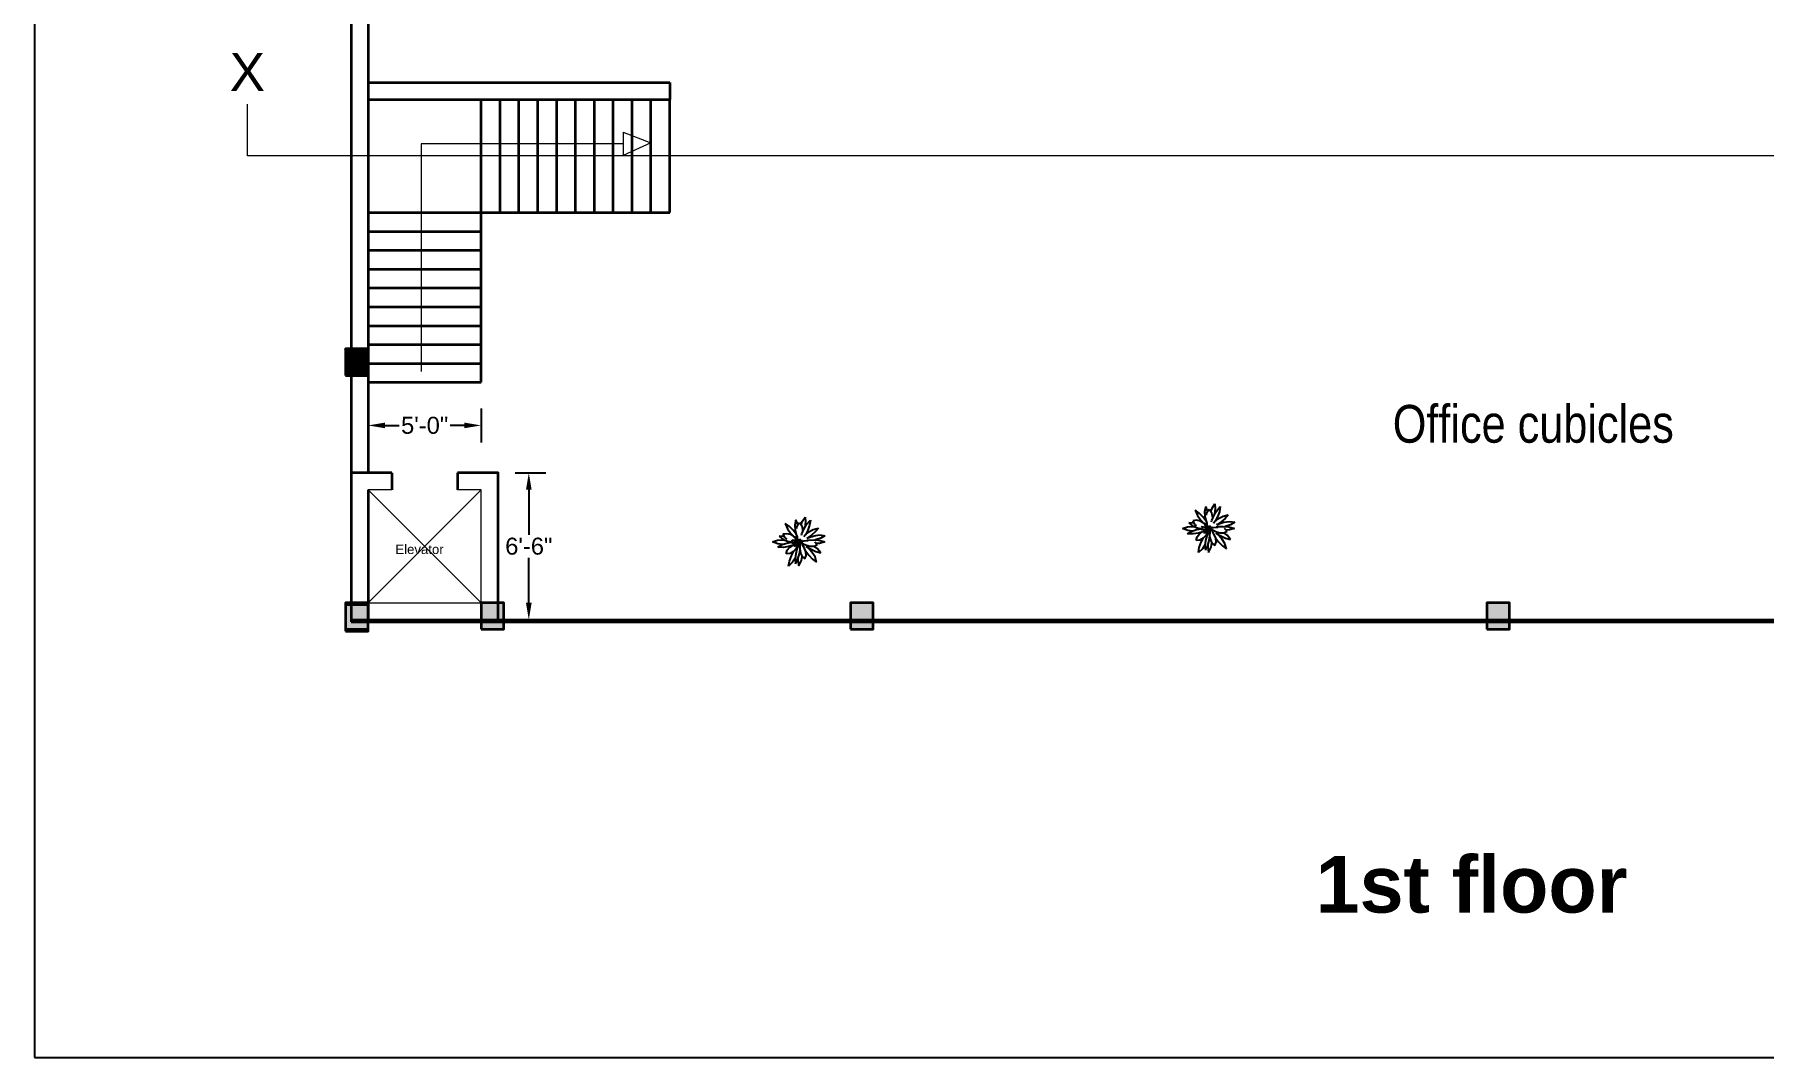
# Model space of a CAD drawing. Header units: millimetres. Extents: x 6923 to 14208, y 3430 to 4414.
# Drawn here: x 8800 to 9717, y 3430 to 3973 of the extents above; entities that cross this region are included whole.
import ezdxf

# ---------------------------------------------------------------- set-up
doc = ezdxf.new("R2010")
doc.units = ezdxf.units.MM
doc.layers.get('Defpoints').update_dxf_attribs({"color": 250})
for name, color, linetype, lineweight in [('dimension', 6, 'Continuous', 15), ('elavation', 126, 'Continuous', 15), ('hatch', 214, 'Continuous', 15), ('staircase', 30, 'Continuous', 15), ('text', 11, 'Continuous', 25), ('wall', 160, 'Continuous', 35)]:
    doc.layers.add(name, color=color, linetype=linetype, lineweight=lineweight)
doc.layers.add('zelen', color=69, linetype='Continuous')
doc.styles.add('ARRIAL NARROW', font='ARIALN.TTF')
doc.styles.add('Dims', font='arial.ttf')
doc.styles.get("Standard").update_dxf_attribs({"font": 'arial.ttf'})
doc.dimstyles.new('1 to 8', dxfattribs={"dimscale": 96, "dimtxt": 0.09375, "dimasz": 0.09375, "dimexe": 0.09375, "dimexo": 0.09375, "dimgap": 0.015625, "dimtad": 0, "dimtih": 1, "dimtoh": 1, "dimdec": 0, "dimrnd": 0.09375, "dimzin": 3, "dimdsep": 46, "dimlunit": 4, "dimtxsty": 'Standard', "dimcen": 0.09375, "dimadec": 0, "dimazin": 0, "dimtfac": 1, "dimtdec": 0, "dimtofl": 0, "dimtmove": 0, "dimatfit": 3, "dimfxl": 0.09375, "dimfxlon": 1, "dimtolj": 1, "dimtzin": 0, "dimarcsym": 0})

# ---------------------------------------------------------------- blocks, each defined once
blk = doc.blocks.new('*D57')
at = {"layer": 'Defpoints', "color": 0, "transparency": 16777216}
for p in [(8976.98, 3788.15), (9036.98, 3788.15), (9036.98, 3765.25)]:
    blk.add_point(p, dxfattribs=at)
at = {"layer": 'dimension', "color": 0, "lineweight": -2, "transparency": 16777216}
for p, q in [((8976.98, 3774.25), (8976.98, 3756.25)), ((9036.98, 3774.25), (9036.98, 3756.25)), ((8985.98, 3765.25), (8993.52, 3765.25)), ((9027.98, 3765.25), (9020.44, 3765.25))]:
    blk.add_line(p, q, dxfattribs=at)
at = {"layer": 'dimension', "color": 0, "transparency": 16777216}
for points in [[(8985.98, 3766.75), (8985.98, 3763.75), (8976.98, 3765.25)], [(9027.98, 3766.75), (9027.98, 3763.75), (9036.98, 3765.25)]]:
    blk.add_solid(points, dxfattribs=at)
at = {"layer": 'dimension', "color": 0, "transparency": 16777216, "insert": (9006.98, 3765.25), "char_height": 9, "attachment_point": 5}
blk.add_mtext('\\A1;5\'-0"', dxfattribs=at)
blk = doc.blocks.new('z_45')
for p, q in [((-9.471196, 11.583638), (-8.014357, 8.363295)), ((-6.825197, 9.823632), (-9.471196, 11.583638)), ((-2.845997, 13.88936), (-3.570604, 10.668659)), ((-1.655763, 11.123252), (-2.845997, 13.88936)), ((-2.087796, 10.154057), (-0.650883, 12.201309)), ((-1.588672, 10.865235), (-1.655763, 11.123252)), ((-0.650883, 12.201309), (0.760937, 10.202289)), ((0.441211, 10.654926), (1.116109, 12.784863)), ((1.116109, 12.784863), (2.886718, 15.481067)), ((2.124023, 8.055043), (3.844529, 11.023402)), ((3.112793, 12.559485), (2.685738, 9.256053)), ((2.886718, 15.481067), (3.112793, 12.559485)), ((3.844529, 11.023402), (6.185353, 13.788033)), ((6.185353, 13.788033), (5.718845, 10.564661)), ((-17.348439, 0.262022), (-14.246488, 1.155138)), ((-14.047462, -1.054287), (-17.348439, 0.262022)), ((-14.246488, 1.155138), (-10.58799, 1.426625)), ((-13.329983, 3.664804), (-10.796976, 1.677108)), ((-10.395801, 3.557134), (-13.329983, 3.664804)), ((-8.571875, 5.299163), (-10.923731, 4.889011)), ((-10.923731, 4.889011), (-9.723246, 2.764893)), ((-10.796976, 1.677108), (-7.958597, 0.544524)), ((-10.58799, 1.426625), (-10.121489, 1.407576)), ((-10.143751, 3.508997), (-10.395801, 3.557134)), ((-9.723246, 2.764893), (-8.523244, 1.970458)), ((-6.165922, 4.682708), (-8.571875, 5.299163)), ((-8.423632, -0.520706), (-5.451953, 0.046134)), ((-8.014357, 8.363295), (-6.118167, 5.604553)), ((-7.958597, 0.544524), (-5.231249, 0.066352)), ((-4.564357, 7.499552), (-6.825197, 9.823632)), ((-4.421586, 3.730321), (-6.165922, 4.682708)), ((-6.118167, 5.604553), (-4.087406, 3.361177)), ((-5.451953, 0.046134), (-4.759377, 0.10953)), ((-4.898632, 0.705075), (-5.429691, 1.477385)), ((-5.429691, 1.477385), (-4.293358, 1.311088)), ((-5.429691, -0.687051), (-4.769921, 0.085259)), ((-4.635745, 0.395179), (-4.898632, 0.705075)), ((-4.769921, 0.085259), (-4.635745, 0.395179)), ((-2.732033, 4.996347), (-4.564357, 7.499552)), ((-4.293358, 1.311088), (-3.019536, 0.943708)), ((-4.087406, 3.361177), (-3.407812, 2.749658)), ((-3.663379, 3.641844), (-3.332913, 2.487993)), ((-3.033108, 3.074575), (-3.663379, 3.641844)), ((-3.632522, 1.770306), (-2.493846, 1.337838)), ((-3.570604, 10.668659), (-3.370214, 7.540822)), ((-3.370214, 7.540822), (-2.609962, 4.790235)), ((-3.332913, 2.487993), (-2.604687, 1.451993)), ((-2.780175, 2.809238), (-3.033108, 3.074575)), ((-3.019536, 0.943708), (-1.976955, 0.57261)), ((-1.976955, 0.217772), (-3.019536, -0.153327)), ((-2.527249, 2.960253), (-2.780175, 2.809238)), ((-1.916993, 3.620315), (-2.732033, 4.996347)), ((-2.604687, 1.451993), (-1.873535, 0.699282)), ((-2.604687, -0.661659), (-1.873535, 0.091076)), ((-1.897073, 3.641844), (-2.527249, 2.960253)), ((-2.313089, 8.569336), (-2.087796, 10.154057)), ((-1.976955, 0.57261), (-1.628906, 0.433159)), ((-1.628906, 0.357175), (-1.976955, 0.217772)), ((-1.838088, 2.487993), (-1.897073, 3.641844)), ((-1.881445, 0.339508), (-1.606447, 0.383544)), ((-1.873535, 0.699282), (-1.562113, 0.420308)), ((-1.873535, 0.091076), (-1.774222, 0.182414)), ((-1.709473, 1.451993), (-1.838088, 2.487993)), ((-1.774222, 0.182414), (-1.583988, 0.343227)), ((-1.728809, 0.212503), (-1.572365, 0.349855)), ((-1.727444, 0.221968), (-1.604688, 0.331926)), ((-1.583988, 0.699282), (-1.709473, 1.451993)), ((-1.583988, 0.091076), (-1.709473, -0.661659)), ((-1.683301, 0.60215), (-1.553714, 0.433731)), ((-1.683301, 0.18189), (-1.563573, 0.353074)), ((-1.679397, 1.271486), (-1.272851, 0.962949)), ((-1.676369, 0.47915), (-1.631546, 0.482464)), ((-1.676369, 0.452209), (-1.676369, 0.47915)), ((-1.676369, 0.47915), (-1.565433, 0.409579)), ((-1.676369, 0.267673), (-1.676369, 0.338197)), ((-1.626176, 0.952387), (-1.35352, 0.829601)), ((-1.583988, 0.699282), (-1.542676, 0.458455)), ((-1.543754, 0.454164), (-1.583988, 0.699282)), ((-1.545703, 0.324464), (-1.583988, 0.091076)), ((-1.494336, 0.556159), (-1.572365, 0.395179)), ((-1.572365, 0.395179), (-1.511622, 0.234222)), ((-1.567286, 0.192738), (-1.48496, 0.186634)), ((-1.553714, 0.277925), (-1.532912, 0.290728)), ((-1.546973, 0.488734), (-1.526272, 0.490236)), ((-1.511622, 0.234222), (-1.294726, -0.153327)), ((-1.294726, 0.943708), (-1.494336, 0.556159)), ((-0.877637, 1.311088), (-1.294726, 0.943708)), ((-0.130665, 1.477385), (-0.877637, 1.311088)), ((-0.698143, 0.395179), (-0.538969, 0.705075)), ((-0.57354, 0.085259), (-0.698143, 0.395179)), ((-0.61475, 0.557566), (0.414157, 0.633597)), ((-0.587601, 0.120354), (0.414157, 0.046349)), ((-0.130665, -0.687051), (-0.57354, 0.085259)), ((-0.552541, 0.679731), (-0.473535, 0.568008)), ((-0.552541, 0.048637), (-0.451565, 0.110316)), ((-0.538969, 0.705075), (-0.130665, 1.477385)), ((-0.343555, 0.101996), (-0.4583, -0.115633)), ((-0.402153, 2.182174), (-0.364649, 1.42529)), ((-0.351566, 0.05846), (-0.343555, 0.072765)), ((-0.343555, 1.074767), (-0.304008, 0.713921)), ((0.414157, 0.633597), (-0.343555, 0.718355)), ((-0.343555, 0.718355), (-0.343555, 0.577641)), ((-0.343555, -0.038433), (-0.343555, 0.101996)), ((0.414157, 0.046349), (-0.343555, -0.038433)), ((-0.342482, 1.076675), (-0.295609, 0.712991)), ((-0.039065, 0.684285), (0.143945, 1.07379)), ((0.143945, 1.07379), (-0.026757, 0.682902)), ((-0.020218, 0.682187), (0.042868, 0.793743)), ((0.263965, -0.291395), (0, 0)), ((0.005859, 0.000691), (0.263965, -0.291395)), ((0.112987, 0.01266), (0.343358, -0.138187)), ((0.343358, -0.138187), (0.122851, 0.013781)), ((0.143945, 1.07379), (0.261426, 1.376176)), ((0.343358, 0.641418), (0.523341, 0.751948)), ((0.523341, 0.751948), (0.350583, 0.640726)), ((0.882226, 0.339985), (0.414157, 0.633597)), ((0.414157, 0.046349), (0.882226, 0.339985)), ((0.523341, 0.751948), (1.350194, 1.19648)), ((0.618356, 0.505519), (2.111423, 0.813913)), ((0.713086, 4.427791), (0.939745, 5.188775)), ((0.760937, 10.202289), (1.247263, 7.701373)), ((0.939745, 5.188775), (2.124023, 8.055043)), ((1.247263, 7.701373), (1.236522, 7.510304)), ((3.048825, 4.653072), (2.101171, 3.24595)), ((2.111423, 0.813913), (4.325879, 1.034188)), ((2.685738, 9.256053), (2.585155, 8.850694)), ((2.912497, 4.450679), (5.118847, 6.358695)), ((4.56084, 7.449961), (3.048825, 4.653072)), ((4.27959, 2.622747), (3.878319, 2.391028)), ((3.888863, 1.192188), (4.834962, 1.339221)), ((4.0667, 2.499819), (5.226266, 3.010106)), ((6.763673, 4.31025), (4.27959, 2.622747)), ((4.325879, 1.034188), (4.866993, 0.999713)), ((5.718845, 10.564661), (4.56084, 7.449961)), ((4.834962, 1.339221), (8.005172, 1.502991)), ((5.118847, 6.358695), (7.924801, 7.917333)), ((5.226266, 3.010106), (8.498532, 4.040098)), ((9.188086, 6.343603), (6.763673, 4.31025)), ((7.924801, 7.917333), (11.223727, 8.66015)), ((8.005172, 1.502991), (11.50527, 1.21479)), ((8.498532, 4.040098), (11.938083, 4.511809)), ((8.87754, 0.106263), (8.870017, 0.108933)), ((10.431641, -1.544666), (8.87754, 0.106263)), ((9.364843, 1.5064), (8.960253, 1.424313)), ((11.223727, 8.66015), (9.188086, 6.343603)), ((12.607419, 2.562547), (9.364843, 1.5064)), ((11.50527, 1.21479), (15.089351, 0.26207)), ((15.089351, 0.26207), (11.904103, -0.724029)), ((11.938083, 4.511809), (15.209764, 4.056096)), ((15.209764, 4.056096), (12.607419, 2.562547)), ((-14.07373, -3.13642), (-11.416704, -1.54047)), ((-10.627055, -3.20127), (-14.07373, -3.13642)), ((-10.945606, -1.379967), (-14.047462, -1.054287)), ((-11.416704, -1.54047), (-8.423632, -0.520706)), ((-7.403421, -2.685213), (-10.627055, -3.20127)), ((-8.790821, -7.222462), (-8.167577, -4.977584)), ((-6.415725, -7.052922), (-8.790821, -7.222462)), ((-8.167577, -4.977584), (-6.6167, -3.11451)), ((-4.577738, -1.834464), (-7.403421, -2.685213)), ((-6.894338, -11.727738), (-5.600298, -8.385539)), ((-6.6167, -3.11451), (-5.047756, -1.975965)), ((-4.346585, -5.804968), (-6.415725, -7.052922)), ((-5.600298, -8.385539), (-4.10918, -5.549121)), ((-4.293358, -0.520706), (-5.429691, -0.687051)), ((-3.271973, -9.86352), (-4.865432, -12.475824)), ((-2.953124, -1.157331), (-4.577738, -1.834464)), ((-2.638769, -3.964114), (-4.346585, -5.804968)), ((-3.019536, -0.153327), (-4.293358, -0.520706)), ((-3.663379, -2.851462), (-3.332913, -1.697659)), ((-3.033108, -2.206969), (-3.663379, -2.851462)), ((-3.332913, -1.697659), (-2.604687, -0.661659)), ((-2.974415, -7.289314), (-3.329104, -10.357284)), ((-3.329104, -10.357284), (-3.035742, -13.370013)), ((-3.035742, -13.370013), (-1.53594, -10.355759)), ((-2.780175, -1.994538), (-3.033108, -2.206969)), ((-2.229786, -4.429722), (-2.974415, -7.289314)), ((-2.527249, -2.210593), (-2.780175, -1.994538)), ((-1.899707, -2.848768), (-2.638769, -3.964114)), ((-1.897073, -2.851462), (-2.527249, -2.210593)), ((-1.35352, -2.042174), (-2.229786, -4.429722)), ((-1.838088, -1.697659), (-1.897073, -2.851462)), ((-1.897073, -2.844191), (-1.347756, -2.01571)), ((-1.709473, -0.661659), (-1.838088, -1.697659)), ((-1.693851, -0.568056), (-1.146388, -0.28398)), ((-1.55713, -10.398388), (-1.542676, -11.455464)), ((-1.53594, -10.355759), (-0.641215, -7.295108)), ((-0.682133, -0.564265), (-1.35352, -2.042174)), ((-1.347756, -2.01571), (-1.297754, -1.919913)), ((-1.294726, -0.153327), (-0.877637, -0.520706)), ((-0.877637, -0.520706), (-0.130665, -0.687051)), ((-0.641215, -7.295108), (-0.207716, -4.4456)), ((-0.278127, -4.908538), (0.070995, -6.779051)), ((-0.207716, -4.4456), (-0.091702, -2.064657)), ((-0.190139, -0.021291), (-0.149512, -0.409627)), ((-0.149512, -0.409627), (-0.140429, -0.670075)), ((-0.091702, -2.064657), (-0.140429, -0.685)), ((0.070995, -6.779051), (1.064259, -8.927584)), ((1.305467, -1.671815), (0.263965, -0.291395)), ((0.343358, -0.138187), (1.780665, -0.936222)), ((0.57441, -11.471963), (1.038867, -8.872604)), ((0.694239, -0.332999), (1.227832, -0.725722)), ((1.064259, -8.927584), (2.781737, -10.418105)), ((2.482617, -3.62699), (1.305467, -1.671815)), ((1.780665, -0.936222), (3.791404, -1.803994)), ((3.390723, -5.904579), (2.482617, -3.62699)), ((2.781737, -10.418105), (3.625292, -8.252382)), ((3.260642, -5.578327), (5.139941, -8.084035)), ((3.625292, -8.252382), (3.390723, -5.904579)), ((3.484273, -2.572203), (3.932518, -2.881288)), ((4.709864, -3.591299), (3.717869, -2.733254)), ((3.791404, -1.803994), (6.092381, -2.413368)), ((3.932518, -2.881288), (6.586033, -4.438806)), ((7.103026, -6.169581), (4.709864, -3.591299)), ((5.139941, -8.084035), (7.544237, -10.623288)), ((6.092381, -2.413368), (8.400196, -2.436328)), ((6.586033, -4.438806), (9.533495, -5.789065)), ((9.053218, -9.147692), (7.103026, -6.169581)), ((7.544237, -10.623288), (10.071385, -12.377596)), ((10.435152, -3.927588), (8.347654, -2.43578)), ((8.400196, -2.436328), (10.431641, -1.544666)), ((10.071385, -12.377596), (9.053218, -9.147692)), ((9.533495, -5.789065), (12.572265, -6.654835)), ((11.904103, -0.724029), (9.830469, -0.90611)), ((12.572265, -6.654835), (10.435152, -3.927588)), ((-7.407814, -14.838576), (-6.894338, -11.727738)), ((-4.865432, -12.475824), (-7.407814, -14.838576)), ((-1.542676, -11.455464), (-1.008987, -14.652538)), ((-1.008987, -14.652538), (0.57441, -11.471963))]:
    blk.add_line(p, q)
blk = doc.blocks.new('*D63')
at = {"layer": 'Defpoints', "color": 0, "transparency": 16777216}
for p in [(9045.98, 3740.15), (9062.2, 3740.15), (9045.98, 3662.15)]:
    blk.add_point(p, dxfattribs=at)
at = {"layer": 'dimension', "color": 0, "lineweight": -2, "transparency": 16777216}
for p, q in [((9054.98, 3740.15), (9071.2, 3740.15)), ((9062.2, 3731.15), (9062.2, 3707.24)), ((9062.2, 3671.15), (9062.2, 3695.05)), ((9054.98, 3662.15), (9071.2, 3662.15))]:
    blk.add_line(p, q, dxfattribs=at)
at = {"layer": 'dimension', "color": 0, "transparency": 16777216}
for points in [[(9060.7, 3731.15), (9063.7, 3731.15), (9062.2, 3740.15)], [(9060.7, 3671.15), (9063.7, 3671.15), (9062.2, 3662.15)]]:
    blk.add_solid(points, dxfattribs=at)
at = {"layer": 'dimension', "color": 0, "transparency": 16777216, "insert": (9062.2, 3701.15), "char_height": 9, "attachment_point": 5}
blk.add_mtext('\\A1;6\'-6"', dxfattribs=at)

msp = doc.modelspace()

# ---------------------------------------------------------------- hatches: boundary and pattern name
at = {"layer": 'hatch'}
h = msp.add_hatch(color=5, dxfattribs=at)
h.dxf.hatch_style = 1
h.paths.add_polyline_path([(8964.98, 3671.15), (8964.98, 3657.15), (8976.98, 3657.15), (8976.98, 3671.15)])
h = msp.add_hatch(color=5, dxfattribs=at)
h.dxf.hatch_style = 1
h.paths.add_polyline_path([(8964.98, 3670.15), (8964.98, 3656.15), (8976.98, 3656.15), (8976.98, 3670.15)])
h = msp.add_hatch(color=5, dxfattribs=at)
h.dxf.hatch_style = 1
h.paths.add_polyline_path([(8964.98, 3670.15), (8964.98, 3656.15), (8976.98, 3656.15), (8976.98, 3670.15)])
h = msp.add_hatch(color=5, dxfattribs=at)
h.dxf.hatch_style = 1
h.paths.add_polyline_path([(9036.98, 3671.15), (9036.98, 3657.15), (9048.98, 3657.15), (9048.98, 3671.15)])
h = msp.add_hatch(color=5, dxfattribs=at)
h.dxf.hatch_style = 1
h.paths.add_polyline_path([(9036.98, 3671.15), (9036.98, 3657.15), (9048.98, 3657.15), (9048.98, 3671.15)])
h = msp.add_hatch(color=5, dxfattribs=at)
h.dxf.hatch_style = 1
h.paths.add_polyline_path([(9036.98, 3671.15), (9036.98, 3657.15), (9048.98, 3657.15), (9048.98, 3671.15)])
h = msp.add_hatch(color=5, dxfattribs=at)
h.dxf.hatch_style = 1
h.paths.add_polyline_path([(9232.78, 3671.15), (9232.78, 3657.15), (9244.78, 3657.15), (9244.78, 3671.15)])
h = msp.add_hatch(color=5, dxfattribs=at)
h.dxf.hatch_style = 1
h.paths.add_polyline_path([(9570.16, 3671.14), (9570.16, 3657.14), (9582.16, 3657.14), (9582.16, 3671.14)])
at = {"layer": 'wall'}
h = msp.add_hatch(dxfattribs=at)
h.set_pattern_fill('ANSI31', color=5)
h.set_pattern_definition([(45, (-9929.85973, 3612.04458), (-0.08838834765, 0.08838834765), [])])
h.paths.add_polyline_path([(8976.98, 3805.8), (8967.98, 3805.8), (8967.98, 3791.8), (8976.98, 3791.8)])
h.paths.add_polyline_path([(8967.98, 3805.8), (8964.98, 3805.8), (8964.98, 3791.8), (8967.98, 3791.8)])
h.paths.add_polyline_path([(8976.91, 4152.18), (8967.98, 4152.18), (8967.98, 4138.18), (8976.91, 4138.18)])
h.paths.add_polyline_path([(8976.98, 4003.38), (8967.98, 4003.38), (8967.98, 3989.38), (8976.98, 3989.38)])
h.paths.add_polyline_path([(8967.98, 4003.38), (8964.98, 4003.38), (8964.98, 3989.38), (8967.98, 3989.38)])

# ---------------------------------------------------------------- linework, layer by layer
at = {"layer": 'Defpoints', "color": 0}
for p, q in [((8800.17, 4414.27), (8800.17, 3430.02)), ((8800.17, 3430.02), (10365.4, 3430.02))]:
    msp.add_line(p, q, dxfattribs=at)
at = {"layer": 'dimension', "color": 11, "true_color": 0xf27172}
for p, q in [((8913.05, 3908.15), (8913.05, 3935.66)), ((10183.05, 3908.15), (8913.05, 3908.15))]:
    msp.add_line(p, q, dxfattribs=at)
at = {"layer": 'elavation'}
for p, q in [((8976.98, 3731.15), (9036.98, 3671.15)), ((9036.98, 3731.15), (8976.98, 3671.15))]:
    msp.add_line(p, q, dxfattribs=at)
for points in [[(8967.98, 3740.15), (8967.98, 3662.15), (9045.98, 3662.15)], [(8976.98, 3731.15), (8976.98, 3671.15), (9036.98, 3671.15)], [(8989.51, 3731.15), (8976.98, 3731.15), (8976.98, 3671.15), (9036.98, 3671.15), (9036.98, 3731.15), (9024.46, 3731.15)]]:
    msp.add_lwpolyline(points, dxfattribs=at)
at = {"layer": 'staircase'}
for p, q in [((9036.98, 3938.15), (8976.98, 3938.15)), ((9036.98, 3938.15), (9136.98, 3938.15)), ((9112.27, 3914.56), (9005.1, 3914.56)), ((9005.1, 3914.56), (9005.1, 3793.76)), ((9112.27, 3920.75), (9126.98, 3915.18)), ((9126.98, 3915.18), (9112.27, 3908.37))]:
    msp.add_line(p, q, dxfattribs=at)
msp.add_lwpolyline([(9112.27, 3920.75), (9112.27, 3908.37)], dxfattribs=at)
at = {"layer": 'wall'}
for p, q in [((8976.98, 3947.15), (9136.98, 3947.15)), ((9136.98, 3947.15), (9136.98, 3938.15)), ((8976.98, 3938.15), (9136.98, 3938.15)), ((9036.98, 3878.15), (9036.98, 3938.15)), ((9046.98, 3878.15), (9046.98, 3938.15)), ((9056.98, 3878.15), (9056.98, 3938.15)), ((9066.98, 3878.15), (9066.98, 3938.15)), ((9076.98, 3878.15), (9076.98, 3938.15)), ((9076.98, 3878.15), (9076.98, 3938.15)), ((9086.98, 3878.15), (9086.98, 3938.15)), ((9096.98, 3878.15), (9096.98, 3938.15)), ((9106.98, 3878.15), (9106.98, 3938.15)), ((9116.98, 3878.15), (9116.98, 3938.15)), ((9126.98, 3878.15), (9126.98, 3938.15)), ((9136.98, 3878.15), (9136.98, 3938.15)), ((8976.98, 3878.15), (9036.98, 3878.15)), ((9036.98, 3788.15), (9036.98, 3878.15)), ((9036.98, 3878.15), (9136.98, 3878.15)), ((8976.98, 3868.15), (9036.98, 3868.15)), ((8976.98, 3858.15), (9036.98, 3858.15)), ((8976.98, 3848.15), (9036.98, 3848.15)), ((8976.98, 3838.15), (9036.98, 3838.15)), ((8976.98, 3828.15), (9036.98, 3828.15)), ((8976.98, 3818.15), (9036.98, 3818.15)), ((8976.98, 3808.15), (9036.98, 3808.15)), ((8976.98, 3798.15), (9036.98, 3798.15)), ((8976.98, 3788.15), (9036.98, 3788.15)), ((8989.51, 3740.15), (8989.51, 3731.15)), ((9024.46, 3740.15), (9024.46, 3731.15)), ((8967.98, 3670.15), (8967.98, 3661.15)), ((8976.98, 3670.15), (8976.98, 3662.15)), ((8967.98, 3662.15), (10149.08, 3662.15)), ((8967.98, 3661.15), (10149.08, 3661.15))]:
    msp.add_line(p, q, dxfattribs=at)
for points in [[(9029.49, 4291.07), (8967.98, 4291.07), (8967.98, 3670.15)], [(9029.49, 4282.07), (8976.98, 4282.07), (8976.98, 3740.15)], [(8989.51, 3740.15), (8967.98, 3740.15), (8967.98, 3662.15), (9045.98, 3662.15), (9045.98, 3740.15), (9024.46, 3740.15)], [(8976.98, 3731.15), (8976.98, 3670.15)]]:
    msp.add_lwpolyline(points, dxfattribs=at)
at = {"layer": 'wall', "color": 5}
msp.add_lwpolyline([(8964.98, 3791.8), (8976.98, 3791.8), (8976.98, 3805.8), (8964.98, 3805.8)], close=True, dxfattribs=at)
at = {"layer": 'wall'}
for points in [[(8964.98, 3657.15), (8976.98, 3657.15), (8976.98, 3671.15), (8964.98, 3671.15)], [(8964.98, 3657.15), (8976.98, 3657.15), (8976.98, 3671.15), (8964.98, 3671.15)], [(8964.98, 3656.15), (8976.98, 3656.15), (8976.98, 3670.15), (8964.98, 3670.15)], [(8964.98, 3656.15), (8976.98, 3656.15), (8976.98, 3670.15), (8964.98, 3670.15)], [(9036.98, 3657.15), (9048.98, 3657.15), (9048.98, 3671.15), (9036.98, 3671.15)], [(9036.98, 3657.15), (9048.98, 3657.15), (9048.98, 3671.15), (9036.98, 3671.15)], [(9036.98, 3657.15), (9048.98, 3657.15), (9048.98, 3671.15), (9036.98, 3671.15)], [(9232.78, 3657.15), (9244.78, 3657.15), (9244.78, 3671.15), (9232.78, 3671.15)], [(9570.16, 3657.14), (9582.16, 3657.14), (9582.16, 3671.14), (9570.16, 3671.14)]]:
    msp.add_lwpolyline(points, close=True, dxfattribs=at)

# ---------------------------------------------------------------- block references
at = {"layer": 'zelen', "xscale": 0.852633091719677, "yscale": 0.852633091719677, "zscale": 0.852633091719677}
for p in [(9423.49, 3710.41), (9206.22, 3703.31)]:
    msp.add_blockref('z_45', p, dxfattribs=at)

# ---------------------------------------------------------------- texts
at = {"layer": 'dimension', "color": 11, "true_color": 0xf27172, "insert": (8903.67, 3962.71), "char_height": 20, "width": 0.721, "attachment_point": 1}
msp.add_mtext('{\\C241;\\c11447287;X}', dxfattribs=at)
at = {"layer": 'dimension', "insert": (9520.24, 3776.09), "char_height": 20, "attachment_point": 1, "style": 'ARRIAL NARROW'}
msp.add_mtext_dynamic_manual_height_columns('{\\C11;\\c7500274;Office cubicles}', width=161.0777, gutter_width=1, heights=[0], dxfattribs=at)
at = {"layer": 'text', "insert": (8991.45, 3702.03), "char_height": 5, "attachment_point": 1}
msp.add_mtext_dynamic_manual_height_columns('Elevator', width=9.3226, gutter_width=1, heights=[0], dxfattribs=at)
at = {"layer": 'text', "insert": (9479.34, 3536.84), "char_height": 30, "attachment_point": 1, "style": 'Dims'}
msp.add_mtext_dynamic_manual_height_columns('{\\fArial|b1|i0|c0|p34;1st floor}', width=512.0841, gutter_width=1, heights=[0], dxfattribs=at)

# ---------------------------------------------------------------- dimensions: what is measured, and where the dimension line sits
at = {"layer": 'dimension', "color": 219, "true_color": 0x642165}
dim = msp.add_linear_dim(base=(9036.98, 3765.25), p1=(8976.98, 3788.15), p2=(9036.98, 3788.15), dimstyle='1 to 8', dxfattribs=at)
dim.commit()
dim.dimension.update_dxf_attribs({"geometry": '*D57', "text_midpoint": (9006.98, 3765.25)})
dim = msp.add_linear_dim(base=(9062.2, 3740.15), p1=(9045.98, 3662.15), p2=(9045.98, 3740.15), angle=90, dimstyle='1 to 8', dxfattribs=at)
dim.commit()
dim.dimension.update_dxf_attribs({"geometry": '*D63', "text_midpoint": (9062.2, 3701.15)})

doc.saveas('drawing.dxf')
